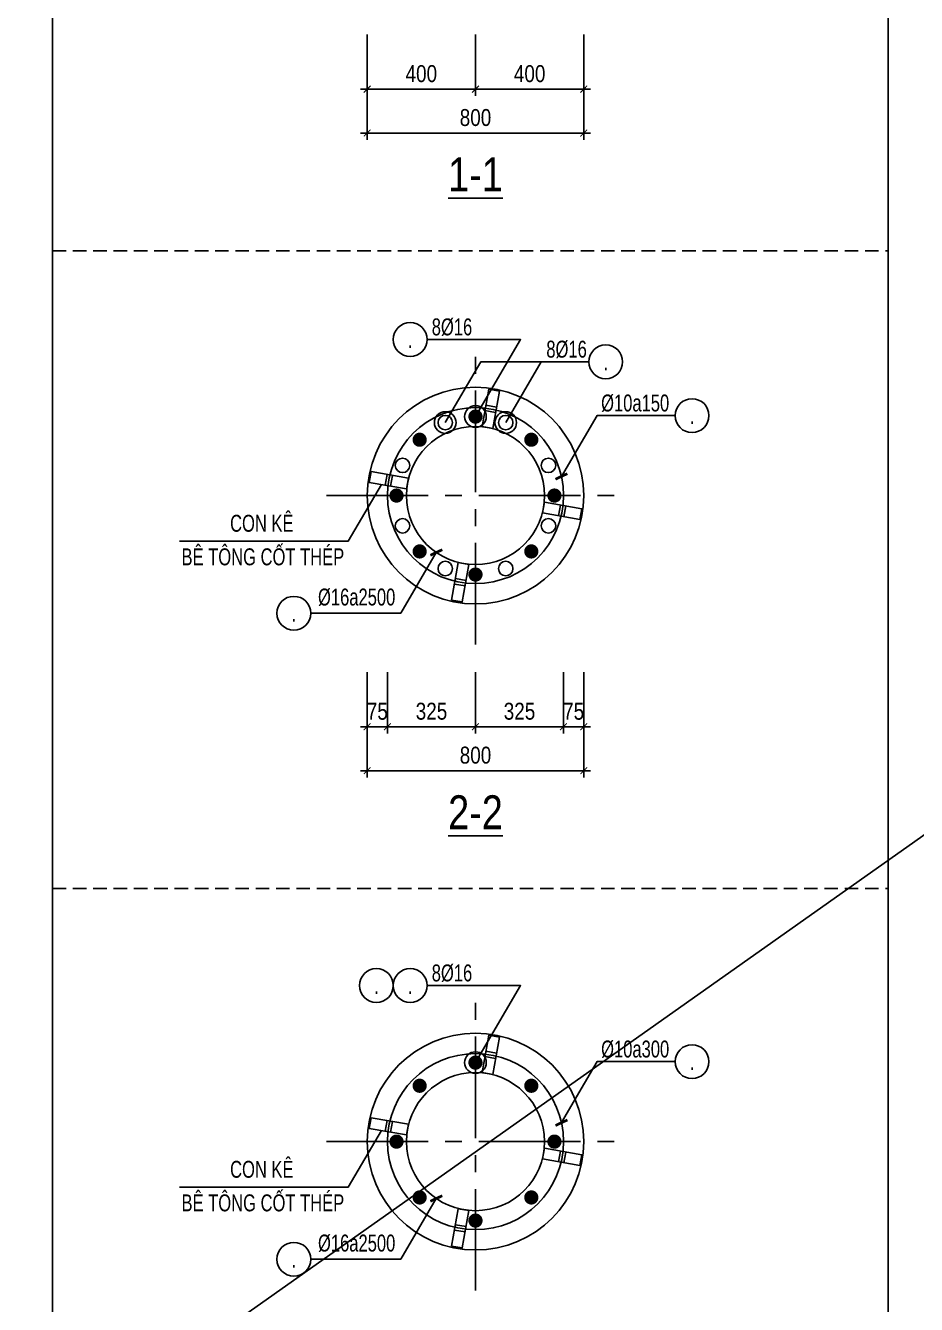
# Model space of a CAD drawing. Extents: x 171424 to 249266, y 74893 to 149166.
# Drawn here: x 181570 to 184860, y 110651 to 115373 of the extents above; entities that cross this region are included whole.
import ezdxf
from ezdxf.enums import TextEntityAlignment as Align

# ---------------------------------------------------------------- set-up
doc = ezdxf.new("R2010")
doc.units = 0
doc.header["$LTSCALE"] = 500
doc.header["$MEASUREMENT"] = 0
doc.header["$PDMODE"] = 3
doc.linetypes.add('CENTER2', pattern=[1.125, 0.75, -0.125, 0.125, -0.125])
doc.linetypes.add('HIDDEN', pattern=[0.375, 0.25, -0.125])
doc.layers.get('0').update_dxf_attribs({"linetype": 'CONTINUOUS'})
doc.layers.get('DEFPOINTS').update_dxf_attribs({"linetype": 'CONTINUOUS'})
for name, color, linetype in [('01.CDC.AXIS', 160, 'CENTER2'), ('02.CDC.DIM', 1, 'CONTINUOUS'), ('03.CDC.BORDER', 3, 'CONTINUOUS'), ('04.CDC.HIDDEN', 8, 'HIDDEN'), ('05.CDC.STEEL', 4, 'CONTINUOUS'), ('06.CDC.TEXT', 2, 'CONTINUOUS'), ('11.CDC.NOTE', 8, 'CONTINUOUS')]:
    doc.layers.add(name, color=color, linetype=linetype)
doc.layers.add('KCS_Plotter', color=11, linetype='CONTINUOUS', plot=False)
doc.styles.add('ARIAL', font='arial.ttf', dxfattribs={"width": 0.8})
doc.dimstyles.new('DIM25', dxfattribs={"dimscale": 25, "dimtxt": 2.5, "dimasz": 1, "dimexe": 1, "dimexo": 0, "dimgap": 1, "dimtad": 1, "dimdec": 0, "dimdsep": 46, "dimtxsty": 'ARIAL', "dimblk": 'ARCHTICK', "dimcen": 1, "dimdle": 1, "dimclrd": 1, "dimclre": 1, "dimclrt": 2, "dimadec": 0, "dimazin": 0, "dimtfac": 1, "dimtdec": 0, "dimtix": 1, "dimtmove": 2, "dimatfit": 3, "dimldrblk": 'ARCHTICK', "dimfxl": 1, "dimtolj": 1, "dimtzin": 0, "dimarcsym": 0})

# ---------------------------------------------------------------- blocks, each defined once
blk = doc.blocks.new('_ArchTick')
at = {"color": 0, "linetype": 'ByBlock', "const_width": 0.15}
blk.add_lwpolyline([(-0.5, -0.5), (0.5, 0.5)], dxfattribs=at)
blk = doc.blocks.new('*D529')
at = {"layer": '02.CDC.DIM', "color": 1, "lineweight": -2, "transparency": 16777216}
for p, q in [((182831.2, 112985.3), (182831.2, 112596.9)), ((183631.2, 112985.3), (183631.2, 112596.9)), ((183656.2, 112621.9), (182806.2, 112621.9))]:
    blk.add_line(p, q, dxfattribs=at)
at = {"layer": 'DEFPOINTS', "color": 0, "transparency": 16777216}
for p in [(182831.2, 112985.3), (183631.2, 112985.3), (182831.2, 112621.9)]:
    blk.add_point(p, dxfattribs=at)
at = {"layer": '02.CDC.DIM', "color": 1, "lineweight": -2, "transparency": 16777216, "xscale": 25, "yscale": 25, "zscale": 25, "rotation": 180}
blk.add_blockref('_ArchTick', (182831.2, 112621.9), dxfattribs=at)
at = {"layer": '02.CDC.DIM', "color": 1, "lineweight": -2, "transparency": 16777216, "xscale": 25, "yscale": 25, "zscale": 25}
blk.add_blockref('_ArchTick', (183631.2, 112621.9), dxfattribs=at)
at = {"layer": '02.CDC.DIM', "color": 2, "transparency": 16777216, "insert": (183231.2, 112678.8), "char_height": 62.5, "attachment_point": 5, "style": 'ARIAL'}
blk.add_mtext('\\A1;800', dxfattribs=at)
blk = doc.blocks.new('*D530')
at = {"layer": '02.CDC.DIM', "color": 1, "lineweight": -2, "transparency": 16777216}
for p, q in [((183231.2, 112985.3), (183231.2, 112759)), ((183556.2, 112985.3), (183556.2, 112759)), ((183581.2, 112784), (183206.2, 112784))]:
    blk.add_line(p, q, dxfattribs=at)
at = {"layer": 'DEFPOINTS', "color": 0, "transparency": 16777216}
for p in [(183231.2, 112985.3), (183556.2, 112985.3), (183231.2, 112784)]:
    blk.add_point(p, dxfattribs=at)
at = {"layer": '02.CDC.DIM', "color": 1, "lineweight": -2, "transparency": 16777216, "xscale": 25, "yscale": 25, "zscale": 25, "rotation": 180}
blk.add_blockref('_ArchTick', (183231.2, 112784), dxfattribs=at)
at = {"layer": '02.CDC.DIM', "color": 1, "lineweight": -2, "transparency": 16777216, "xscale": 25, "yscale": 25, "zscale": 25}
blk.add_blockref('_ArchTick', (183556.2, 112784), dxfattribs=at)
at = {"layer": '02.CDC.DIM', "color": 2, "transparency": 16777216, "insert": (183393.7, 112841), "char_height": 62.5, "attachment_point": 5, "style": 'ARIAL'}
blk.add_mtext('\\A1;325', dxfattribs=at)
blk = doc.blocks.new('*D531')
at = {"layer": '02.CDC.DIM', "color": 1, "lineweight": -2, "transparency": 16777216}
for p, q in [((182831.2, 112985.3), (182831.2, 112759)), ((182906.2, 112985.3), (182906.2, 112759)), ((182831.2, 112784), (182806.2, 112784)), ((182906.2, 112784), (182831.2, 112784)), ((182906.2, 112784), (182931.2, 112784))]:
    blk.add_line(p, q, dxfattribs=at)
at = {"layer": 'DEFPOINTS', "color": 0, "transparency": 16777216}
for p in [(182831.2, 112985.3), (182906.2, 112985.3), (182831.2, 112784)]:
    blk.add_point(p, dxfattribs=at)
at = {"layer": '02.CDC.DIM', "color": 1, "lineweight": -2, "transparency": 16777216, "xscale": 25, "yscale": 25, "zscale": 25}
blk.add_blockref('_ArchTick', (182831.2, 112784), dxfattribs=at)
at = {"layer": '02.CDC.DIM', "color": 1, "lineweight": -2, "transparency": 16777216, "xscale": 25, "yscale": 25, "zscale": 25, "rotation": 180}
blk.add_blockref('_ArchTick', (182906.2, 112784), dxfattribs=at)
at = {"layer": '02.CDC.DIM', "color": 2, "transparency": 16777216, "insert": (182868.7, 112840.8), "char_height": 62.5, "attachment_point": 5, "style": 'ARIAL'}
blk.add_mtext('\\A1;75', dxfattribs=at)
blk = doc.blocks.new('*D532')
at = {"layer": '02.CDC.DIM', "color": 1, "lineweight": -2, "transparency": 16777216}
for p, q in [((182906.2, 112985.3), (182906.2, 112759)), ((183231.2, 112968.9), (183231.2, 112759)), ((183256.2, 112784), (182881.2, 112784))]:
    blk.add_line(p, q, dxfattribs=at)
at = {"layer": 'DEFPOINTS', "color": 0, "transparency": 16777216}
for p in [(182906.2, 112985.3), (183231.2, 112968.9), (182906.2, 112784)]:
    blk.add_point(p, dxfattribs=at)
at = {"layer": '02.CDC.DIM', "color": 1, "lineweight": -2, "transparency": 16777216, "xscale": 25, "yscale": 25, "zscale": 25, "rotation": 180}
blk.add_blockref('_ArchTick', (182906.2, 112784), dxfattribs=at)
at = {"layer": '02.CDC.DIM', "color": 1, "lineweight": -2, "transparency": 16777216, "xscale": 25, "yscale": 25, "zscale": 25}
blk.add_blockref('_ArchTick', (183231.2, 112784), dxfattribs=at)
at = {"layer": '02.CDC.DIM', "color": 2, "transparency": 16777216, "insert": (183068.7, 112841), "char_height": 62.5, "attachment_point": 5, "style": 'ARIAL'}
blk.add_mtext('\\A1;325', dxfattribs=at)
blk = doc.blocks.new('*D533')
at = {"layer": '02.CDC.DIM', "color": 1, "lineweight": -2, "transparency": 16777216}
for p, q in [((183556.2, 112985.3), (183556.2, 112759)), ((183631.2, 112985.3), (183631.2, 112759)), ((183556.2, 112784), (183531.2, 112784)), ((183631.2, 112784), (183556.2, 112784)), ((183631.2, 112784), (183656.2, 112784))]:
    blk.add_line(p, q, dxfattribs=at)
at = {"layer": 'DEFPOINTS', "color": 0, "transparency": 16777216}
for p in [(183556.2, 112985.3), (183631.2, 112985.3), (183556.2, 112784)]:
    blk.add_point(p, dxfattribs=at)
at = {"layer": '02.CDC.DIM', "color": 1, "lineweight": -2, "transparency": 16777216, "xscale": 25, "yscale": 25, "zscale": 25}
blk.add_blockref('_ArchTick', (183556.2, 112784), dxfattribs=at)
at = {"layer": '02.CDC.DIM', "color": 1, "lineweight": -2, "transparency": 16777216, "xscale": 25, "yscale": 25, "zscale": 25, "rotation": 180}
blk.add_blockref('_ArchTick', (183631.2, 112784), dxfattribs=at)
at = {"layer": '02.CDC.DIM', "color": 2, "transparency": 16777216, "insert": (183593.7, 112840.8), "char_height": 62.5, "attachment_point": 5, "style": 'ARIAL'}
blk.add_mtext('\\A1;75', dxfattribs=at)
blk = doc.blocks.new('*D549')
at = {"layer": '02.CDC.DIM', "color": 1, "lineweight": -2, "transparency": 16777216}
for p, q in [((182831.2, 115339.3), (182831.2, 114950.9)), ((183631.2, 115339.3), (183631.2, 114950.9)), ((183656.2, 114975.9), (182806.2, 114975.9))]:
    blk.add_line(p, q, dxfattribs=at)
at = {"layer": 'DEFPOINTS', "color": 0, "transparency": 16777216}
for p in [(182831.2, 115339.3), (183631.2, 115339.3), (182831.2, 114975.9)]:
    blk.add_point(p, dxfattribs=at)
at = {"layer": '02.CDC.DIM', "color": 1, "lineweight": -2, "transparency": 16777216, "xscale": 25, "yscale": 25, "zscale": 25, "rotation": 180}
blk.add_blockref('_ArchTick', (182831.2, 114975.9), dxfattribs=at)
at = {"layer": '02.CDC.DIM', "color": 1, "lineweight": -2, "transparency": 16777216, "xscale": 25, "yscale": 25, "zscale": 25}
blk.add_blockref('_ArchTick', (183631.2, 114975.9), dxfattribs=at)
at = {"layer": '02.CDC.DIM', "color": 2, "transparency": 16777216, "insert": (183231.2, 115032.8), "char_height": 62.5, "attachment_point": 5, "style": 'ARIAL'}
blk.add_mtext('\\A1;800', dxfattribs=at)
blk = doc.blocks.new('*D550')
at = {"layer": '02.CDC.DIM', "color": 1, "lineweight": -2, "transparency": 16777216}
for p, q in [((183231.2, 115339.3), (183231.2, 115113)), ((183631.2, 115339.3), (183631.2, 115113)), ((183656.2, 115138), (183206.2, 115138))]:
    blk.add_line(p, q, dxfattribs=at)
at = {"layer": 'DEFPOINTS', "color": 0, "transparency": 16777216}
for p in [(183231.2, 115339.3), (183631.2, 115339.3), (183231.2, 115138)]:
    blk.add_point(p, dxfattribs=at)
at = {"layer": '02.CDC.DIM', "color": 1, "lineweight": -2, "transparency": 16777216, "xscale": 25, "yscale": 25, "zscale": 25, "rotation": 180}
blk.add_blockref('_ArchTick', (183231.2, 115138), dxfattribs=at)
at = {"layer": '02.CDC.DIM', "color": 1, "lineweight": -2, "transparency": 16777216, "xscale": 25, "yscale": 25, "zscale": 25}
blk.add_blockref('_ArchTick', (183631.2, 115138), dxfattribs=at)
at = {"layer": '02.CDC.DIM', "color": 2, "transparency": 16777216, "insert": (183431.2, 115194.9), "char_height": 62.5, "attachment_point": 5, "style": 'ARIAL'}
blk.add_mtext('\\A1;400', dxfattribs=at)
blk = doc.blocks.new('*D551')
at = {"layer": '02.CDC.DIM', "color": 1, "lineweight": -2, "transparency": 16777216}
for p, q in [((182831.2, 115339.3), (182831.2, 115113)), ((183231.2, 115322.9), (183231.2, 115113)), ((183256.2, 115138), (182806.2, 115138))]:
    blk.add_line(p, q, dxfattribs=at)
at = {"layer": 'DEFPOINTS', "color": 0, "transparency": 16777216}
for p in [(182831.2, 115339.3), (183231.2, 115322.9), (182831.2, 115138)]:
    blk.add_point(p, dxfattribs=at)
at = {"layer": '02.CDC.DIM', "color": 1, "lineweight": -2, "transparency": 16777216, "xscale": 25, "yscale": 25, "zscale": 25, "rotation": 180}
blk.add_blockref('_ArchTick', (182831.2, 115138), dxfattribs=at)
at = {"layer": '02.CDC.DIM', "color": 1, "lineweight": -2, "transparency": 16777216, "xscale": 25, "yscale": 25, "zscale": 25}
blk.add_blockref('_ArchTick', (183231.2, 115138), dxfattribs=at)
at = {"layer": '02.CDC.DIM', "color": 2, "transparency": 16777216, "insert": (183031.2, 115194.9), "char_height": 62.5, "attachment_point": 5, "style": 'ARIAL'}
blk.add_mtext('\\A1;400', dxfattribs=at)

msp = doc.modelspace()

# ---------------------------------------------------------------- linework, layer by layer
at = {"layer": '01.CDC.AXIS'}
for p, q in [((183231.22, 113087.5), (183231.22, 114187.5)), ((182681.22, 113637.5), (183781.22, 113637.5)), ((183231.22, 110702.43), (183231.22, 111802.43)), ((182681.22, 111252.43), (183781.22, 111252.43))]:
    msp.add_line(p, q, dxfattribs=at)
at = {"layer": '03.CDC.BORDER'}
for p, q in [((184755.04, 116895.41), (184755.04, 107279.41)), ((183305.61, 113944.24), (183266.22, 113951.19)), ((183309.08, 113963.94), (183269.69, 113970.89)), ((182904.78, 113715.37), (182897.83, 113675.98)), ((182924.47, 113711.9), (182917.53, 113672.51)), ((183537.96, 113563.11), (183544.9, 113602.5)), ((183557.65, 113559.63), (183564.6, 113599.03)), ((183156.82, 113330.76), (183196.21, 113323.81)), ((183153.35, 113311.06), (183192.74, 113304.12)), ((183305.61, 111559.17), (183266.22, 111566.12)), ((183309.08, 111578.87), (183269.69, 111585.81)), ((182904.78, 111330.3), (182897.83, 111290.91)), ((182924.47, 111326.82), (182917.53, 111287.43)), ((183537.96, 111178.03), (183544.9, 111217.43)), ((183557.65, 111174.56), (183564.6, 111213.95)), ((183153.35, 110925.99), (183192.74, 110919.05)), ((183156.82, 110945.69), (183196.21, 110938.74))]:
    msp.add_line(p, q, dxfattribs=at)
msp.add_lwpolyline([(184755.04, 107279.41), (181669.73, 107279.41), (181669.73, 117355.41), (184755.04, 117355.41)], dxfattribs=at)
for points in [[(183255.8, 113892.1), (183295.19, 113885.16), (183319.5, 114023.03), (183280.11, 114029.97)], [(182976.62, 113662.09), (182983.56, 113701.48), (182845.69, 113725.79), (182838.74, 113686.4)], [(183485.81, 113612.92), (183478.87, 113573.53), (183616.74, 113549.21), (183623.69, 113588.61)], [(183206.63, 113382.9), (183167.24, 113389.85), (183142.93, 113251.98), (183182.32, 113245.03)], [(183255.8, 111507.03), (183295.19, 111500.08), (183319.5, 111637.96), (183280.11, 111644.9)], [(182976.62, 111277.01), (182983.56, 111316.41), (182845.69, 111340.72), (182838.74, 111301.32)], [(183485.81, 111227.84), (183478.87, 111188.45), (183616.74, 111164.14), (183623.69, 111203.53)], [(183206.63, 110997.83), (183167.24, 111004.78), (183142.93, 110866.9), (183182.32, 110859.96)]]:
    msp.add_lwpolyline(points, close=True, dxfattribs=at)
for centre in [(183231.22, 113637.5), (183231.22, 111252.43)]:
    msp.add_circle(centre, 400, dxfattribs=at)
at = {"layer": '04.CDC.HIDDEN', "ltscale": 0.4}
for p, q in [((181669.73, 114541.41), (184755.04, 114541.41)), ((181669.73, 112187.41), (184755.04, 112187.41))]:
    msp.add_line(p, q, dxfattribs=at)
at = {"layer": '05.CDC.STEEL', "const_width": 26.25}
for points in [[(183244.34, 113929.1, 1), (183218.09, 113929.1, 1)], [(183034.31, 113852.97, 1), (183015.75, 113834.41, 1)], [(183446.68, 113834.41, 1), (183428.12, 113852.97, 1)], [(182939.62, 113650.63, 1), (182939.62, 113624.38, 1)], [(183522.81, 113624.38, 1), (183522.81, 113650.63, 1)], [(183015.75, 113440.6, 1), (183034.31, 113422.03, 1)], [(183428.12, 113422.03, 1), (183446.68, 113440.6, 1)], [(183218.09, 113345.91, 1), (183244.34, 113345.91, 1)], [(183244.34, 111544.02, 1), (183218.09, 111544.02, 1)], [(183034.31, 111467.9, 1), (183015.75, 111449.34, 1)], [(183446.68, 111449.34, 1), (183428.12, 111467.9, 1)], [(182939.62, 111265.55, 1), (182939.62, 111239.3, 1)], [(183522.81, 111239.3, 1), (183522.81, 111265.55, 1)], [(183015.75, 111055.52, 1), (183034.31, 111036.96, 1)], [(183428.12, 111036.96, 1), (183446.68, 111055.52, 1)], [(183218.09, 110960.84, 1), (183244.34, 110960.84, 1)]]:
    msp.add_lwpolyline(points, format="xyb", close=True, dxfattribs=at)
at = {"layer": '05.CDC.STEEL'}
for centre, radius in [((183231.22, 113637.5), 325), ((183119.63, 113906.9), 26.72), ((183342.8, 113906.9), 26.72), ((183231.22, 113637.5), 255), ((182961.82, 113749.09), 26.72), ((183500.61, 113749.09), 26.72), ((182961.82, 113525.91), 26.72), ((183500.61, 113525.91), 26.72), ((183119.63, 113368.1), 26.72), ((183342.8, 113368.1), 26.72), ((183231.22, 111252.43), 325), ((183231.22, 111252.43), 255)]:
    msp.add_circle(centre, radius, dxfattribs=at)
at = {"layer": '11.CDC.NOTE'}
for points in [[(183231.22, 113929.1), (183397.92, 114213.6), (183052.78, 114213.6)], [(183119.63, 113906.9), (183251.15, 114131.36), (183495.91, 114131.36)], [(183342.8, 113906.9), (183474.33, 114131.36), (183649.68, 114131.36)], [(183548.43, 113708.19), (183679.96, 113932.65), (183968.45, 113932.65)], [(182883.73, 113678.46), (182761.43, 113469.75), (182138.28, 113469.75)], [(183086.58, 113427.49), (182955.06, 113203.02), (182623.1, 113203.02)], [(183231.22, 111544.02), (183397.92, 111828.52), (183052.78, 111828.52)], [(183548.43, 111323.12), (183679.96, 111547.58), (183968.45, 111547.58)], [(182883.73, 111293.39), (182761.43, 111084.68), (182138.28, 111084.68)], [(183086.58, 111042.41), (182955.06, 110817.95), (182623.1, 110817.95)]]:
    msp.add_lwpolyline(points, dxfattribs=at)
at = {"layer": '11.CDC.NOTE', "const_width": 10}
for points in [[(183526.44, 113697.94), (183570.43, 113718.45)], [(183064.59, 113417.23), (183108.58, 113437.74)], [(183526.66, 111311.84), (183570.66, 111332.36)], [(183064.59, 111032.16), (183108.58, 111052.67)]]:
    msp.add_lwpolyline(points, dxfattribs=at)
at = {"layer": '11.CDC.NOTE'}
for centre, radius in [((182990.28, 114213.6), 62.5), ((183712.18, 114131.36), 62.5), ((184030.95, 113932.65), 62.5), ((183119.63, 113906.9), 40), ((183231.22, 113929.1), 40), ((183342.8, 113906.9), 40), ((182560.6, 113203.02), 62.5), ((182865.28, 111828.52), 62.5), ((182990.28, 111828.52), 62.5), ((183231.22, 111544.02), 40), ((184030.95, 111547.58), 62.5), ((182560.6, 110817.95), 62.5)]:
    msp.add_circle(centre, radius, dxfattribs=at)
at = {"layer": 'KCS_Plotter'}
msp.add_line((171448.44, 102892.91), (192473.44, 117742.91), dxfattribs=at)

# ---------------------------------------------------------------- texts
at = {"layer": '06.CDC.TEXT', "style": 'ARIAL'}
for s, height, width, p in [('%%U1-1', 125, 0.8, (183231.22, 114823.36)), ('8%%C16', 62.5, 0.7, (183144.41, 114260.37)), ('8%%C16', 62.5, 0.7, (183567.62, 114178.14)), ('%%C10a150', 62.5, 0.7, (183820.86, 113979.43)), ('CON KÊ', 62.5, 0.7, (182442.13, 113543.27)), ('BÊ TÔNG CỐT THÉP', 62.5, 0.7, (182446.06, 113420.36)), ('%%C16a2500', 62.5, 0.7, (182792.39, 113263.06)), ('%%U2-2', 125, 0.8, (183231.22, 112469.36)), ('8%%C16', 62.5, 0.7, (183144.41, 111875.3)), ('%%C10a300', 62.5, 0.7, (183820.86, 111594.36)), ('CON KÊ', 62.5, 0.7, (182442.13, 111158.19)), ('BÊ TÔNG CỐT THÉP', 62.5, 0.7, (182446.06, 111035.29)), ('%%C16a2500', 62.5, 0.7, (182792.39, 110877.98))]:
    msp.add_text(s, height=height, dxfattribs=dict(at, width=width)).set_placement(p, align=Align.MIDDLE)
at = {"layer": '06.CDC.TEXT', "style": 'ARIAL', "width": 0.7}
for p in [(182990.28, 114213.6), (183712.18, 114131.36), (184030.95, 113932.65), (182560.6, 113203.02), (182865.28, 111828.52), (182990.28, 111828.52), (184030.95, 111547.58), (182560.6, 110817.95)]:
    msp.add_text('.', height=62.5, dxfattribs=at).set_placement(p, align=Align.MIDDLE_CENTER)

# ---------------------------------------------------------------- dimensions: what is measured, and where the dimension line sits
at = {"layer": '02.CDC.DIM'}
for base, p1, p2, picture, middle in [((182831.22, 114975.9), (183631.22, 115339.32), (182831.22, 115339.32), '*D549', (183231.22, 115032.81)), ((182831.22, 115138.03), (183231.22, 115322.95), (182831.22, 115339.32), '*D551', (183031.22, 115194.94)), ((183231.22, 115138.03), (183631.22, 115339.32), (183231.22, 115339.32), '*D550', (183431.22, 115194.94)), ((182831.22, 112621.9), (183631.22, 112985.32), (182831.22, 112985.32), '*D529', (183231.22, 112678.81)), ((182831.22, 112784.03), (182906.22, 112985.32), (182831.22, 112985.32), '*D531', (182868.72, 112840.81)), ((182906.22, 112784.03), (183231.22, 112968.95), (182906.22, 112985.32), '*D532', (183068.72, 112840.96)), ((183231.22, 112784.03), (183556.22, 112985.32), (183231.22, 112985.32), '*D530', (183393.72, 112840.96)), ((183556.22, 112784.03), (183631.22, 112985.32), (183556.22, 112985.32), '*D533', (183593.72, 112840.81))]:
    dim = msp.add_linear_dim(base=base, p1=p1, p2=p2, dimstyle='DIM25', dxfattribs=at)
    dim.commit()
    dim.dimension.update_dxf_attribs({"geometry": picture, "text_midpoint": middle})

doc.saveas('drawing.dxf')
